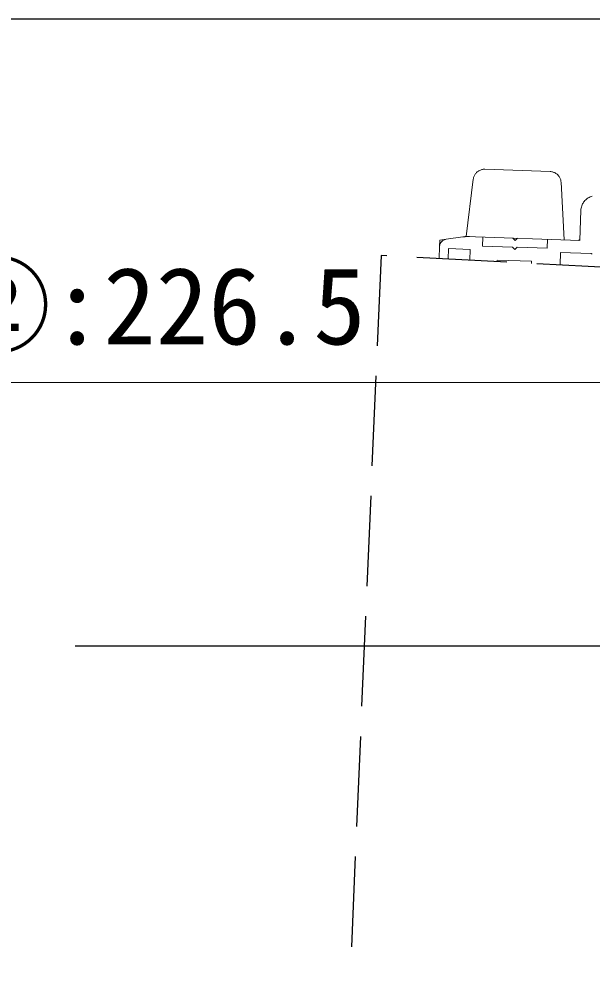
# Model space of a CAD drawing. Units: millimetres at full size; details may follow other scales. Extents: x -800 to 800, y -560 to 560.
# Drawn here: x -165.5 to -89.3, y -149.7 to -24 of the extents above; entities that cross this region are included whole.
import ezdxf
from ezdxf.enums import TextEntityAlignment as Align

# ---------------------------------------------------------------- set-up
doc = ezdxf.new("R2010")
doc.units = ezdxf.units.MM
doc.header["$LTSCALE"] = 4
doc.linetypes.add('DASHED3', pattern=[4, 3, -1])
doc.linetypes.add('USER14', pattern=[2.647244, 1.323622, -1.323622])
doc.layers.add('0-0', color=7, linetype='Continuous', lineweight=25)
doc.layers.add('2-0', color=4, linetype='Continuous', lineweight=9)
doc.styles.add('ＭＳ ゴシック', font='')
doc.styles.get('ＭＳ ゴシック').set_extended_font_data('MS Gothic')

msp = doc.modelspace()

# ---------------------------------------------------------------- linework, layer by layer
at = {"layer": '0-0'}
msp.add_lwpolyline([(-780, -24), (152, -24), (152, -444)], dxfattribs=at)
at = {"layer": '2-0'}
for p, q in [((-103.569, -43.995), (-94.887, -44.301)), ((-105.112, -45.314), (-106.049, -52.926)), ((-93.44, -45.721), (-93.039, -53.377)), ((-90.8, -49.452), (-90.94, -53.454)), ((-108.738, -53.303), (-106.479, -52.989)), ((-90.94, -53.455), (-106.049, -52.927)), ((-103.888, -54.202), (-103.845, -53.004)), ((-99.553, -53.455), (-99.845, -53.144)), ((-99.244, -53.163), (-99.553, -53.456)), ((-95.24, -53.303), (-95.282, -54.502)), ((-109.657, -55.872), (-109.6, -54.259)), ((-108.409, -54.548), (-108.456, -55.934)), ((-108.409, -54.548), (-105.507, -54.649)), ((-105.507, -54.649), (-105.558, -56.086)), ((-103.888, -54.202), (-99.884, -54.343)), ((-99.598, -54.655), (-99.884, -54.345)), ((-99.286, -54.363), (-99.598, -54.656)), ((-95.282, -54.503), (-99.286, -54.364)), ((-93.5, -55.069), (-93.556, -56.715)), ((-93.5, -55.069), (-89.498, -55.201)), ((-101.958, -56.275), (-101.952, -56.073)), ((-101.952, -56.073), (-97.347, -56.235)), ((-97.347, -56.235), (-97.355, -56.516)), ((-208.413, -72.365), (-15.411, -72.365))]:
    msp.add_line(p, q, dxfattribs=at)
at = {"layer": '2-0', "linetype": 'USER14'}
for p, q in [((-109.6, -54.26), (-109.571, -53.419)), ((-109.571, -53.418), (-108.738, -53.302)), ((-106.479, -52.988), (-106.049, -52.928)), ((-106.049, -52.927), (-105.612, -52.941))]:
    msp.add_line(p, q, dxfattribs=at)
at = {"layer": '2-0', "color": 7, "linetype": 'DASHED3', "lineweight": 25}
for p, q in [((-117.38, -55.467), (-122.254, -168.944)), ((-84.659, -57.182), (-117.38, -55.467))]:
    msp.add_line(p, q, dxfattribs=at)
at = {"layer": '2-0', "color": 7, "lineweight": 25}
msp.add_line((-158.059, -107.365), (-7.912, -107.365), dxfattribs=at)
at = {"layer": '2-0'}
for centre, radius, start, end in [((-103.608, -45.497), 1.516, 165.11601, 173.0578), ((-103.629, -45.492), 1.494, 157.23598, 165.10646), ((-103.632, -45.49), 1.49, 149.46496, 157.23026), ((-103.628, -45.493), 1.495, 141.80336, 149.46273), ((-103.622, -45.497), 1.502, 134.22426, 141.8037), ((-103.619, -45.501), 1.507, 126.68311, 134.22603), ((-103.619, -45.501), 1.507, 119.12837, 126.68507), ((-103.621, -45.497), 1.503, 111.51241, 119.12927), ((-103.622, -45.494), 1.5, 103.80204, 111.51107), ((-103.622, -45.498), 1.503, 95.98829, 103.79751), ((-103.62, -45.516), 1.521, 88.09378, 95.98006), ((-94.942, -45.817), 1.518, 79.99169, 87.8922), ((-94.939, -45.797), 1.498, 72.15583, 79.98277), ((-94.938, -45.794), 1.495, 64.42637, 72.15064), ((-94.94, -45.798), 1.5, 56.80013, 64.4245), ((-94.944, -45.803), 1.506, 49.2482, 56.80066), ((-94.946, -45.805), 1.509, 41.72556, 49.24999), ((-94.945, -45.805), 1.507, 34.18158, 41.72738), ((-94.941, -45.802), 1.503, 26.57067, 34.1822), ((-94.938, -45.801), 1.5, 18.86272, 26.56895), ((-94.942, -45.802), 1.504, 11.0525, 18.85776), ((-94.962, -45.805), 1.524, 3.1666, 11.04387), ((-88.806, -49.503), 1.984, 112.90571, 121.03369), ((-88.812, -49.49), 1.97, 104.63001, 112.903), ((-88.797, -49.522), 2.005, 161.20078, 169.49125), ((-88.8, -49.521), 2.001, 153.0296, 161.19505), ((-88.794, -49.524), 2.008, 144.97883, 153.02824), ((-88.789, -49.528), 2.014, 137.00541, 144.98053), ((-88.79, -49.526), 2.012, 129.04625, 137.00858), ((-88.797, -49.518), 2.001, 121.03276, 129.04916), ((-88.77, -49.527), 2.032, 169.50197, 177.88416), ((-108.6, -54.298), 1.001, 163.04025, 170.37116), ((-108.597, -54.299), 1.004, 155.81413, 163.03772), ((-108.592, -54.301), 1.009, 148.68072, 155.81409), ((-108.589, -54.303), 1.012, 141.60398, 148.68236), ((-108.589, -54.303), 1.013, 134.53733, 141.60635), ((-108.592, -54.3), 1.009, 127.43193, 134.53949), ((-108.596, -54.295), 1.002, 120.2448, 127.43291), ((-108.599, -54.289), 0.996, 112.94706, 120.24368), ((-108.6, -54.287), 0.994, 105.53162, 112.94308), ((-108.598, -54.294), 1, 98.01913, 105.52434), ((-105.807, -57.777), 4.837, 97.05159, 97.98472), ((-105.807, -57.777), 4.837, 97.05159, 97.98472), ((-105.798, -57.844), 4.904, 96.13085, 97.05159), ((-105.798, -57.844), 4.904, 96.13085, 97.05159), ((-105.791, -57.912), 4.972, 95.22236, 96.13086), ((-105.791, -57.912), 4.972, 95.22236, 96.13086), ((-105.785, -57.981), 5.041, 94.32599, 95.22237), ((-105.785, -57.981), 5.041, 94.32599, 95.22237), ((-105.78, -58.051), 5.112, 93.44155, 94.326), ((-105.78, -58.051), 5.112, 93.44155, 94.326), ((-105.775, -58.122), 5.183, 92.56886, 93.44156), ((-105.775, -58.122), 5.183, 92.56886, 93.44156), ((-105.772, -58.194), 5.255, 91.70772, 92.56888), ((-105.772, -58.194), 5.255, 91.70772, 92.56888), ((-105.77, -58.267), 5.328, 90.85792, 91.70774), ((-105.77, -58.267), 5.328, 90.85792, 91.70774), ((-105.769, -58.34), 5.401, 90.01921, 90.85794), ((-105.769, -58.34), 5.401, 90.01921, 90.85794), ((-105.769, -58.413), 5.474, 89.19136, 90.01923), ((-105.769, -58.413), 5.474, 89.19136, 90.01923), ((-105.77, -58.487), 5.548, 88.37412, 89.19139), ((-105.77, -58.487), 5.548, 88.37412, 89.19139), ((-91.129, -53.26), 0.188, 267.82024, 276.75371), ((-91.128, -53.262), 0.186, 276.77603, 285.5555), ((-91.129, -53.259), 0.189, 285.56996, 294.07732), ((-91.132, -53.253), 0.195, 294.08361, 302.27197), ((-91.136, -53.247), 0.202, 302.2716, 310.15723), ((-91.14, -53.242), 0.209, 310.15242, 317.79735), ((-91.144, -53.238), 0.214, 317.7902, 325.28344), ((-91.146, -53.237), 0.217, 325.27576, 332.71694), ((-91.147, -53.236), 0.217, 332.71027, 340.19605), ((-91.145, -53.237), 0.216, 340.19187, 347.80355), ((-91.143, -53.237), 0.213, 347.80331, 355.5946), ((-108.596, -54.298), 1.005, 170.37677, 177.8074), ((-89.527, -55.724), 0.523, 78.45075, 86.59244), ((-89.526, -55.721), 0.519, 70.4176, 78.44324), ((-89.526, -55.721), 0.519, 62.51396, 70.41479)]:
    msp.add_arc(centre, radius, start, end, dxfattribs=at)

# ---------------------------------------------------------------- texts
at = {"layer": '2-0', "color": 7, "style": 'ＭＳ ゴシック'}
msp.add_text('DW②:226.5', height=10.26, dxfattribs=at).set_placement((-189.236, -70.365), align=Align.BOTTOM_LEFT)

doc.saveas('drawing.dxf')
